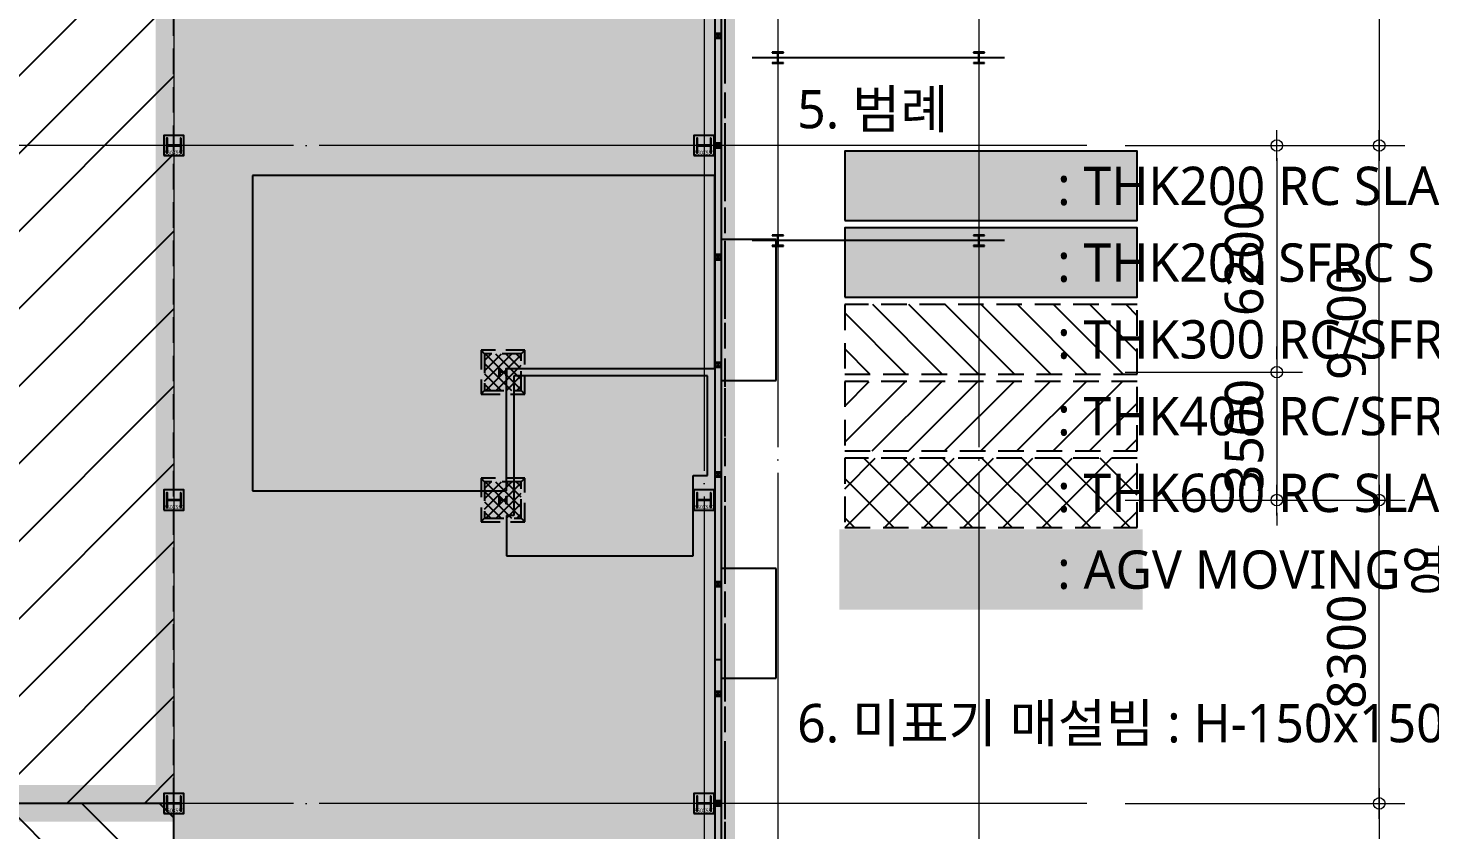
# Model space of a CAD drawing. Header units: millimetres. Extents: x -17369 to 294000, y -718917 to 220315.
# Drawn here: x 203440 to 241787, y -298977 to -277035 of the extents above; entities that cross this region are included whole.
import ezdxf
from ezdxf.enums import TextEntityAlignment as Align

# ---------------------------------------------------------------- set-up
doc = ezdxf.new("R2010")
doc.units = ezdxf.units.MM
doc.header["$LTSCALE"] = 350
for name, pattern in [('CEN', [62, 60, -1, 0, -1]), ('H1', [1, 0.5, -0.5]), ('H12', [3, 2, -1]), ('HID', [2.3, 1.5, -0.8]), ('X-200-S-COL$0$CEN', [62, 60, -1, 0, -1]), ('X-200-S-COL$0$HID', [2.3, 1.5, -0.8])]:
    doc.linetypes.add(name, pattern=pattern)
doc.layers.get('Defpoints').update_dxf_attribs({"color": 181})
for name, color, linetype in [('0-THK200 RC SLAB영역', 51, 'H12'), ('0-THK200 SFRC SLAB영역', 211, 'H12'), ('0-THK300 RC SFRC SLAB영역', 2, 'H12'), ('0-THK400 RC SLAB영역', 4, 'H12'), ('0-THK600 RC SLAB영역', 7, 'H12'), ('0-하중영역-AGV', 1, 'H1'), ('0_RC-SLAB', 7, 'Continuous'), ('0_SFRC-SLAB', 3, 'Continuous'), ('6', 6, 'Continuous'), ('PD', 6, 'Continuous'), ('PERI-OUT', 9, 'Continuous'), ('Sol', 253, 'Continuous'), ('X-200-S-COL$0$Cen', 1, 'X-200-S-COL$0$CEN'), ('X-200-S-COL$0$Cen-ETC', 142, 'X-200-S-COL$0$CEN'), ('X-200-S-COL$0$H-Col', 3, 'Continuous'), ('X-200-S-COL$0$H-Col-파이프랙', 3, 'X-200-S-COL$0$CEN'), ('X-200-S-COL$0$STUD', 4, 'Continuous')]:
    doc.layers.add(name, color=color, linetype=linetype)
doc.layers.add('DIM', color=1, linetype='Continuous', lineweight=5)
for name, color, linetype, plot in [('N-plot', 147, 'Continuous', False), ('X-200-S-COL$0$P-Line', 144, 'Continuous', False), ('X-200-S-COL$0$PERI-OUT', 17, 'Continuous', False)]:
    doc.layers.add(name, color=color, linetype=linetype, plot=plot)
doc.styles.add('맑은고딕', font='malgun.ttf')

# ---------------------------------------------------------------- blocks, each defined once
blk = doc.blocks.new('X-200-S-COL$0$H-300x305x15x15')
at = {"color": 0, "linetype": 'ByBlock', "ltscale": 0.5}
blk.add_lwpolyline([(25.5, -135, -0.4142136), (7.5, -117), (7.5, 117, -0.4142136), (25.5, 135), (152.5, 135), (152.5, 150), (-152.5, 150), (-152.5, 135), (-25.5, 135, -0.4142136), (-7.5, 117), (-7.5, -117, -0.4142136), (-25.5, -135), (-152.5, -135), (-152.5, -150), (152.5, -150), (152.5, -135)], format="xyb", close=True, dxfattribs=at)
blk = doc.blocks.new('X-200-S-COL$0$H-400x400x13x21')
at = {"color": 0}
blk.add_lwpolyline([(200, -200), (200, -179), (28.5, -179, -0.4142136), (6.5, -157), (6.5, 157, -0.4142136), (28.5, 179), (200, 179), (200, 200), (-200, 200), (-200, 179), (-28.5, 179, -0.4142136), (-6.5, 157), (-6.5, -157, -0.4142136), (-28.5, -179), (-200, -179), (-200, -200)], format="xyb", close=True, dxfattribs=at)
blk = doc.blocks.new('X-200-S-COL$0$H-200x200x8x12')
at = {"color": 0, "linetype": 'ByBlock'}
blk.add_lwpolyline([(100, 88), (17, 88, 0.414214), (4, 75), (4, -75, 0.414214), (17, -88), (100, -88), (100, -100), (-100, -100), (-100, -88), (-17, -88, 0.414214), (-4, -75), (-4, 75, 0.414214), (-17, 88), (-100, 88), (-100, 100), (100, 100)], format="xyb", close=True, dxfattribs=at)
blk = doc.blocks.new('X-200-S-COL$0$1F COLUMN_231010')
at = {"layer": 'X-200-S-COL$0$H-Col', "color": 0, "rotation": 90}
for name, p in [('X-200-S-COL$0$H-400x400x13x21', (207430, 103543)), ('X-200-S-COL$0$H-400x400x13x21', (221930, 103543)), ('X-200-S-COL$0$H-200x200x8x12', (216430, 97343)), ('X-200-S-COL$0$H-400x400x13x21', (207430, 93843)), ('X-200-S-COL$0$H-400x400x13x21', (221930, 93843)), ('X-200-S-COL$0$H-200x200x8x12', (216430, 93843)), ('X-200-S-COL$0$H-400x400x13x21', (207430, 85543)), ('X-200-S-COL$0$H-400x400x13x21', (221930, 85543))]:
    blk.add_blockref(name, p, dxfattribs=at)
blk = doc.blocks.new('X-200-S-COL$0$PERIMITER_231026')
at = {"layer": 'X-200-S-COL$0$PERI-OUT'}
for points in [[(140800, 167343), (140800, 171293), (177580, 171293), (177580, 176343), (200030, 179093), (224980, 179093), (224980, 150943), (222400, 150943), (222400, 54231), (217203, 49143), (207930, 49143), (207930, 39143), (58950, 39143), (58950, 49143), (45650, 49143), (45650, 98043), (39480, 98043), (39480, 139943), (49950, 139943), (49950, 157943), (120950, 157943), (120950, 169343), (135850, 169343), (135850, 167343)], [(141020, 167123), (141020, 171073), (177800, 171073), (177800, 176148), (200043, 178873), (224760, 178873), (224760, 151163), (222230, 151163), (222230, 54303), (217134, 49313), (207710, 49313), (207710, 39363), (59170, 39363), (59170, 49363), (45870, 49363), (45870, 98263), (39650, 98263), (39650, 139723), (50170, 139723), (50170, 157723), (121120, 157723), (121125, 169173), (135680, 169173), (135680, 167123)]]:
    blk.add_lwpolyline(points, dxfattribs=at)
blk = doc.blocks.new('DIMDOT')
at = {"color": 0, "linetype": 'ByBlock'}
blk.add_line((-1.2, 0), (1.2, 0), dxfattribs=at)
at = {"color": 3}
blk.add_circle((0, 0), 0.45, dxfattribs=at)
blk = doc.blocks.new('X-200-S-COL$0$Stud-150x150x6')
at = {"color": 250}
for p, q in [((-69, -69), (69, 69)), ((-69, 69), (69, -69))]:
    blk.add_line(p, q, dxfattribs=at)
blk.add_lwpolyline([(75, -75), (-75, -75), (-75, 75), (75, 75)], close=True)
at = {"color": 6}
blk.add_lwpolyline([(69, -69), (-69, -69), (-69, 69), (69, 69)], close=True, dxfattribs=at)

msp = doc.modelspace()

# ---------------------------------------------------------------- hatches: boundary and pattern name
at = {"layer": '0-THK200 RC SLAB영역'}
h = msp.add_hatch(color=256, dxfattribs=at)
h.dxf.hatch_style = 1
edge = h.paths.add_edge_path()
edge.add_line((207430, -334649.8), (207430, -298249.8))
edge.add_line((207430, -298249.8), (207430, -260249.8))
edge.add_line((207430, -260249.8), (207430, -255699.8))
edge.add_line((207430, -255699.8), (222500, -255699.8))
edge.add_line((222500, -255699.8), (222500, -329603.4))
edge.add_line((222500, -329603.4), (217244.1, -334749.8))
edge.add_line((217244.1, -334749.8), (208030, -334749.8))
h.paths.add_polyline_path([(135950, -344769.8), (135950, -298249.8), (141348.5, -298249.8), (141347.7, -334649.8), (208030, -334749.8), (208030, -344769.8)])
h = msp.add_hatch(color=256, dxfattribs=at)
h.dxf.hatch_style = 1
edge = h.paths.add_edge_path()
edge.add_line((207430, -334748.9), (217244.1, -334749.8))
edge.add_line((217244.1, -334749.8), (222500, -329603.4))
edge.add_line((222500, -329603.4), (222500, -255699.8))
edge.add_line((222500, -255699.8), (207430, -255699.8))
edge.add_line((207430, -255699.8), (207430, -260249.8))
edge.add_line((207430, -260249.8), (207430, -298249.8))
edge.add_line((207430, -298249.8), (207426.7, -334748.9))
h = msp.add_hatch(color=256, dxfattribs=at)
h.dxf.hatch_style = 1
edge = h.paths.add_edge_path()
edge.add_line((207430, -334649.8), (207430, -298249.8))
edge.add_line((207430, -298249.8), (207430, -260249.8))
edge.add_line((207430, -260249.8), (207430, -255699.8))
edge.add_line((207430, -255699.8), (222500, -255699.8))
edge.add_line((222500, -255699.8), (222500, -329603.4))
edge.add_line((222500, -329603.4), (217244.1, -334749.8))
edge.add_line((217244.1, -334749.8), (208030, -334749.8))
h = msp.add_hatch(color=256, dxfattribs=at)
h.dxf.hatch_style = 1
h.paths.add_polyline_path([(207705, -255699.8), (222775, -255699.8), (222775, -329603.4), (217519.1, -334749.8), (207705, -334748.9)])
h = msp.add_hatch(color=256, dxfattribs=at)
h.dxf.hatch_style = 1
h.paths.add_polyline_path([(225777.8, -282303.3), (233777.8, -282303.3), (233777.8, -280403.3), (225777.8, -280403.3)])
at = {"layer": '0-THK200 SFRC SLAB영역'}
h = msp.add_hatch(color=256, dxfattribs=at)
h.dxf.hatch_style = 1
h.paths.add_polyline_path([(225777.8, -284403.3), (225777.8, -282503.3), (233777.8, -282503.3), (233777.8, -284403.3)])
at = {"layer": '0-THK300 RC SFRC SLAB영역'}
h = msp.add_hatch(dxfattribs=at)
h.set_pattern_fill('_U', color=256, scale=700, angle=135, pattern_type=0)
h.set_pattern_definition([(135, (-30019.4, -69618.34), (-494.9747, -494.9747), [])])
h.paths.add_polyline_path([(225777.8, -286503.3), (225777.8, -284603.3), (233777.8, -284603.3), (233777.8, -286503.3)])
h = msp.add_hatch(dxfattribs=at)
h.set_pattern_fill('_USER', color=256, scale=1500, angle=135, pattern_type=0)
h.set_pattern_definition([(135, (0, 0), (-1060.66, -1060.66), [])])
h.paths.add_polyline_path([(141347.7, -334649.8), (207430, -334649.8), (207430, -298249.8), (141348.5, -298249.8)])
at = {"layer": '0-THK400 RC SLAB영역', "linetype": 'Continuous'}
h = msp.add_hatch(dxfattribs=at)
h.set_pattern_fill('_USER', color=4, scale=1500, angle=45, pattern_type=0)
h.set_pattern_definition([(45, (0, 0), (-1060.66, 1060.66), [])])
h.paths.add_polyline_path([(141350, -260249.8), (141350, -275939.8), (151090, -275939.8), (151090, -278239.8), (152690, -278239.8), (152690, -288239.8), (151090, -288239.8), (151090, -290739.8), (142435, -290739.8), (142435, -288239.8), (141348.7, -288239.8), (141348.5, -298249.8), (207430, -298249.8), (207430, -260249.8)])
h.paths.add_polyline_path([(192310, -290944.8), (200910, -290944.8), (200910, -287654.8), (202510, -287654.8), (202510, -280064.8), (200910, -280064.8), (200910, -275744.8), (192310, -275744.8), (192310, -279054.8), (190710, -279054.8), (190710, -287654.8), (192310, -287654.8)], flags=16)
h = msp.add_hatch(dxfattribs=at)
h.set_pattern_fill('_USER', color=4, scale=700, angle=45, pattern_type=0)
h.set_pattern_definition([(45, (-30019.4, -383792.4), (-494.9747, 494.9747), [])])
h.paths.add_polyline_path([(225777.8, -288603.3), (233777.8, -288603.3), (233777.8, -286703.3), (225777.8, -286703.3)])
at = {"layer": '0-THK600 RC SLAB영역'}
h = msp.add_hatch(dxfattribs=at)
h.set_pattern_fill('CTYSQ6ST', scale=5, angle=45)
h.set_pattern_definition([(45, (-30019.4, -383792.4), (-538.8154, 538.8154), []), (135, (-30019.4, -383792.4), (-538.8154, -538.8154), [])])
h.paths.add_polyline_path([(225777.8, -290703.3), (225777.8, -288803.3), (233777.8, -288803.3), (233777.8, -290703.3)])
at = {"layer": '0-하중영역-AGV', "linetype": 'Continuous'}
h = msp.add_hatch(color=252, dxfattribs=at)
h.dxf.hatch_style = 1
h.paths.add_polyline_path([(225777.8, -292803.3), (225777.8, -290903.3), (233777.8, -290903.3), (233777.8, -292803.3)])
at = {"layer": '6'}
h = msp.add_hatch(dxfattribs=at)
h.set_pattern_fill('_USER', color=250, scale=200, angle=45, double=1, pattern_type=0)
h.set_pattern_definition([(45, (138530, -434242.43), (-141.42136, 141.42136), []), (135, (138530, -434242.43), (-141.42136, -141.42136), [])])
h.paths.add_polyline_path([(215930, -286949.8), (215930, -285949.8), (216930, -285949.8), (216930, -286949.8)])
h = msp.add_hatch(dxfattribs=at)
h.set_pattern_fill('_USER', color=250, scale=200, angle=45, double=1, pattern_type=0)
h.set_pattern_definition([(45, (138530, -437742.43), (-141.42136, 141.42136), []), (135, (138530, -437742.43), (-141.42136, -141.42136), [])])
h.paths.add_polyline_path([(215930, -290449.8), (215930, -289449.8), (216930, -289449.8), (216930, -290449.8)])
at = {"layer": 'Sol'}
h = msp.add_hatch(color=256, dxfattribs=at)
h.dxf.hatch_style = 1
h.paths.add_polyline_path([(118570, -344429.8), (116250, -344429.8), (116250, -344649.8), (118570, -344649.8)])
h.paths.add_polyline_path([(174720, -344429.8), (172550, -344429.8), (172550, -344649.8), (174720, -344649.8)])
h.paths.add_polyline_path([(170450, -344429.8), (170450, -344649.8), (171450, -344649.8), (171450, -344429.8)])
h.paths.add_polyline_path([(163550, -344429.8), (163550, -344649.8), (165450, -344649.8), (165450, -344429.8)])
h.paths.add_polyline_path([(162450, -344649.8), (162450, -344429.8), (129130, -344429.8), (129130, -344649.8)])
h.paths.add_polyline_path([(73450, -344429.8), (73450, -344649.8), (115150, -344649.8), (115150, -344429.8)])
h.paths.add_polyline_path([(56150, -334429.8), (56150, -334649.8), (57350, -334649.8), (57350, -334429.8)])
h.paths.add_polyline_path([(45870, -323349.8), (45650, -323349.8), (45650, -334649.8), (52150, -334649.8), (52150, -334429.8), (45870, -334429.8)])
h.paths.add_polyline_path([(45870, -312749.8), (45650, -312749.8), (45650, -321349.8), (45870, -321349.8)])
h.paths.add_polyline_path([(45870, -304149.8), (45650, -304149.8), (45650, -307749.8), (45870, -307749.8)])
h.paths.add_polyline_path([(44800, -285529.8), (44800, -285749.8), (45650, -285749.8), (45650, -303049.8), (45870, -303049.8), (45870, -285529.8)])
h.paths.add_polyline_path([(45800, -243849.8), (45800, -244069.8), (46500, -244069.8), (46500, -243849.8)])
h.paths.add_polyline_path([(40800, -244069.8), (40800, -243849.8), (39480, -243849.8), (39480, -285749.8), (40800, -285749.8), (40800, -285529.8), (39650, -285529.8), (39650, -244069.8)])
h.paths.add_polyline_path([(50170, -238649.8), (49950, -238649.8), (49950, -243849.8), (47600, -243849.8), (47600, -244069.8), (50170, -244069.8)])
h.paths.add_polyline_path([(50170, -235949.8), (49950, -235949.8), (49950, -236849.8), (50170, -236849.8)])
h.paths.add_polyline_path([(50170, -228749.8), (49950, -228749.8), (49950, -235049.8), (50170, -235049.8)])
h.paths.add_polyline_path([(67250, -226069.8), (67250, -225849.8), (49950, -225849.8), (49950, -226949.8), (50170, -226949.8), (50170, -226069.8)])
h.paths.add_polyline_path([(109850, -226069.8), (109850, -225849.8), (68350, -225849.8), (68350, -226069.8)])
h.paths.add_polyline_path([(135680, -216669.8), (136250, -216669.8), (136250, -216449.8), (135850, -216449.8), (135850, -214449.8), (120950, -214449.8), (120950, -217624.8), (121120, -217624.8), (121120, -214619.8), (135680, -214619.8)])
h.paths.add_polyline_path([(137850, -216449.8), (137350, -216449.8), (137350, -216669.8), (137850, -216669.8)])
h.paths.add_polyline_path([(177800, -211849.8), (177580, -211849.8), (177580, -212499.8), (140800, -212499.8), (140800, -216449.8), (140350, -216449.8), (140350, -216669.8), (141020, -216669.8), (141020, -212719.8), (177800, -212719.8)])
h.paths.add_polyline_path([(224760, -205949.8), (224980, -205949.8), (224980, -204699.8), (200030, -204699.8), (177580, -207449.8), (177580, -208449.8), (177800, -208449.8), (177800, -207644.5), (200043.4, -204919.8), (224760, -204919.8)])
h.paths.add_polyline_path([(207930, -338049.8), (207710, -338049.8), (207710, -344429.8), (185280, -344429.8), (185280, -344649.8), (207930, -344649.8)])
h.paths.add_polyline_path([(208030, -334649.8), (208030, -334479.8), (207710, -334479.8), (207710, -336949.8), (207930, -336949.8), (207930, -334649.8)])
h.paths.add_polyline_path([(222400, -319174.8), (222230, -319174.8), (222230, -329489.9), (217133.9, -334479.8), (209130, -334479.8), (209130, -334649.8), (217203.3, -334649.8), (222400, -329561.4)])
h.paths.add_polyline_path([(222400, -294324.8), (222230, -294324.8), (222230, -317174.8), (222400, -317174.8)])
h.paths.add_polyline_path([(222400, -286174.8), (222230, -286174.8), (222230, -292324.8), (222400, -292324.8)])
h.paths.add_polyline_path([(222400, -276324.8), (222230, -276324.8), (222230, -283374.8), (222400, -283374.8)])
h.paths.add_polyline_path([(222400, -239624.8), (222230, -239624.8), (222230, -274324.8), (222400, -274324.8)])
h.paths.add_polyline_path([(222230, -238524.8), (222400, -238524.8), (222400, -232849.8), (224980, -232849.8), (224980, -210949.8), (224760, -210949.8), (224760, -232629.8), (222230, -232629.8)])
h.paths.add_polyline_path([(67350, -344429.8), (67350, -344649.8), (69450, -344649.8), (69450, -344429.8)])
h.paths.add_polyline_path([(66250, -344649.8), (66250, -344429.8), (59170, -344429.8), (59170, -334429.8), (58450, -334429.8), (58450, -334649.8), (58950, -334649.8), (58950, -344649.8)])
h.paths.add_polyline_path([(120950, -222824.8), (121120, -222824.8), (121120, -219624.8), (120950, -219624.8)])
h.paths.add_polyline_path([(121120, -223924.8), (120950, -223924.8), (120950, -225849.8), (110950, -225849.8), (110950, -226069.8), (121120, -226069.8)])

# ---------------------------------------------------------------- linework, layer by layer
at = {"const_width": 500}
msp.add_lwpolyline([(49850, -225749.8), (120850, -225749.8), (120850, -214349.8), (135950, -214349.8), (135950, -216349.8), (140700, -216349.8), (140700, -212399.8), (177480, -212399.8), (177480, -207361.3), (200023.9, -204599.8), (225080, -204599.8), (225080, -232949.8), (222500, -232949.8), (222500, -329593.3), (217124.3, -334969.1), (208030, -334969.1), (208030, -344769.8), (58850, -344769.8), (58850, -334649.8), (45550, -334749.8), (45550, -285849.8), (39380, -285849.8), (39380, -243749.8), (49850, -243749.8)], close=True, dxfattribs=at)
at = {"layer": '0-THK200 SFRC SLAB영역'}
msp.add_lwpolyline([(207426.7, -334748.9), (207430, -298249.8), (207430, -260249.8), (207430, -255699.8), (222500, -255699.8), (222500, -329603.4), (217244.1, -334749.8), (207430, -334748.9)], dxfattribs=at)
at = {"layer": '0-THK300 RC SFRC SLAB영역'}
msp.add_lwpolyline([(225777.8, -286503.3), (233777.8, -286503.3), (233777.8, -284603.3), (225777.8, -284603.3)], close=True, dxfattribs=at)
at = {"layer": '0-THK300 RC SFRC SLAB영역', "linetype": 'ByBlock'}
msp.add_lwpolyline([(141347.7, -334649.8), (207430, -334649.8), (207430, -298249.8), (141348.5, -298249.8)], close=True, dxfattribs=at)
at = {"layer": '0-THK400 RC SLAB영역', "linetype": 'ByBlock', "const_width": 1000}
msp.add_lwpolyline([(141350, -260249.8), (141350, -275939.8), (151090, -275939.8), (151090, -278239.8), (152690, -278239.8), (152690, -288239.8), (151090, -288239.8), (151090, -290739.8), (142435, -290739.8), (142435, -288239.8), (141348.7, -288239.8), (141348.5, -298249.8), (207430, -298249.8), (207430, -260249.8)], close=True, dxfattribs=at)
at = {"layer": '0-THK400 RC SLAB영역'}
msp.add_lwpolyline([(225777.8, -288603.3), (233777.8, -288603.3), (233777.8, -286703.3), (225777.8, -286703.3)], close=True, dxfattribs=at)
at = {"layer": '0-THK600 RC SLAB영역', "color": 7}
msp.add_lwpolyline([(225777.8, -290703.3), (233777.8, -290703.3), (233777.8, -288803.3), (225777.8, -288803.3)], close=True, dxfattribs=at)
at = {"layer": '0-하중영역-AGV', "linetype": 'CEN', "const_width": 300}
msp.add_lwpolyline([(225777.8, -292803.3), (233777.8, -292803.3), (233777.8, -290903.3), (225777.8, -290903.3)], close=True, dxfattribs=at)
at = {"layer": '0_RC-SLAB'}
msp.add_line((222230, -232629.8), (222230, -329489.9), dxfattribs=at)
at = {"layer": '0_RC-SLAB', "color": 4}
for p, q in [((222230, -281069.8), (209580, -281069.8)), ((209580, -281069.8), (209580, -289699.8)), ((222230, -286349.8), (222230, -281069.8)), ((216530, -289699.8), (216530, -286349.8)), ((216530, -286349.8), (222230, -286349.8)), ((222030, -286549.8), (216730, -286549.8)), ((216730, -286549.8), (216730, -290374.8)), ((222030, -289274.8), (222030, -286549.8)), ((221630, -289274.8), (222030, -289274.8)), ((221630, -291474.8), (221630, -289274.8)), ((209580, -289699.8), (216530, -289699.8)), ((216730, -290374.8), (216530, -290374.8)), ((216530, -290374.8), (216530, -291474.8)), ((216530, -291474.8), (221630, -291474.8))]:
    msp.add_line(p, q, dxfattribs=at)
at = {"layer": '0_RC-SLAB'}
msp.add_lwpolyline([(225777.8, -282303.3), (233777.8, -282303.3), (233777.8, -280403.3), (225777.8, -280403.3)], close=True, dxfattribs=at)
at = {"layer": '0_SFRC-SLAB'}
msp.add_lwpolyline([(225777.8, -284403.3), (233777.8, -284403.3), (233777.8, -282503.3), (225777.8, -282503.3)], close=True, dxfattribs=at)
at = {"layer": '6', "linetype": 'HID'}
for points in [[(215930, -286949.8), (216930, -286949.8), (216930, -285949.8), (215930, -285949.8)], [(215930, -290449.8), (216930, -290449.8), (216930, -289449.8), (215930, -289449.8)]]:
    msp.add_lwpolyline(points, close=True, dxfattribs=at)
at = {"layer": 'DIM', "color": 1, "transparency": 16777216}
for p, q in [((240400, -270899.8), (240400, -279899.8)), ((233450, -280249.8), (241100, -280249.8)), ((233450, -280249.8), (238300, -280249.8)), ((233450, -280249.8), (241100, -280249.8)), ((237600, -280599.8), (237600, -286099.8)), ((240400, -289599.8), (240400, -280599.8)), ((237600, -286099.8), (237600, -285749.8)), ((233450, -286449.8), (238300, -286449.8)), ((233450, -286449.8), (238300, -286449.8)), ((237600, -286449.8), (237600, -289949.8)), ((233450, -289949.8), (238300, -289949.8)), ((233450, -289949.8), (241100, -289949.8)), ((233450, -289949.8), (241100, -289949.8)), ((237600, -290299.8), (237600, -290649.8)), ((240400, -297899.8), (240400, -290299.8)), ((233450, -298249.8), (241100, -298249.8)), ((233450, -298249.8), (241100, -298249.8)), ((240400, -298599.8), (240400, -306899.8))]:
    msp.add_line(p, q, dxfattribs=at)
at = {"layer": 'N-plot', "linetype": 'HID'}
for p, q in [((215830, -285849.8), (215930, -285949.8)), ((217030, -285849.8), (216930, -285949.8)), ((215830, -287049.8), (215930, -286949.8)), ((217030, -287049.8), (216930, -286949.8)), ((215830, -289349.8), (215930, -289449.8)), ((217030, -289349.8), (216930, -289449.8)), ((215830, -290549.8), (215930, -290449.8)), ((217030, -290549.8), (216930, -290449.8))]:
    msp.add_line(p, q, dxfattribs=at)
for points in [[(215830, -287049.8), (217030, -287049.8), (217030, -285849.8), (215830, -285849.8)], [(215830, -290549.8), (217030, -290549.8), (217030, -289349.8), (215830, -289349.8)]]:
    msp.add_lwpolyline(points, close=True, dxfattribs=at)
at = {"layer": 'PD'}
for points in [[(207155, -280524.8), (207705, -280524.8), (207705, -279974.8), (207155, -279974.8)], [(221655, -280524.8), (222205, -280524.8), (222205, -279974.8), (221655, -279974.8)], [(207155, -290224.8), (207705, -290224.8), (207705, -289674.8), (207155, -289674.8)], [(221655, -290224.8), (222205, -290224.8), (222205, -289674.8), (221655, -289674.8)], [(207155, -298524.8), (207705, -298524.8), (207705, -297974.8), (207155, -297974.8)], [(221655, -298524.8), (222205, -298524.8), (222205, -297974.8), (221655, -297974.8)]]:
    msp.add_lwpolyline(points, close=True, dxfattribs=at)
at = {"layer": 'PERI-OUT'}
for p, q in [((222230, -232629.8), (222230, -329489.9)), ((222400, -232849.8), (222400, -329561.4)), ((223900, -282824.8), (222400, -282824.8)), ((223900, -286674.8), (223900, -282824.8)), ((222230, -283374.8), (222400, -283374.8)), ((222230, -286174.8), (222400, -286174.8)), ((222400, -286674.8), (223900, -286674.8)), ((223900, -291824.8), (222400, -291824.8)), ((223900, -294824.8), (223900, -291824.8)), ((222400, -292324.8), (222230, -292324.8)), ((222400, -294324.8), (222230, -294324.8)), ((222400, -294824.8), (223900, -294824.8))]:
    msp.add_line(p, q, dxfattribs=at)
at = {"layer": 'X-200-S-COL$0$Cen', "lineweight": 0}
for p, q in [((207430, -203049.8), (207430, -349399.8)), ((221930, -203049.8), (221930, -349399.8)), ((232400, -280249.8), (36500, -280249.8)), ((232400, -298249.8), (36500, -298249.8))]:
    msp.add_line(p, q, dxfattribs=at)
at = {"layer": 'X-200-S-COL$0$Cen-ETC', "lineweight": 0}
for p, q in [((223950, -202402), (223950, -349399.8)), ((229450, -202402), (229450, -349399.8))]:
    msp.add_line(p, q, dxfattribs=at)
at = {"layer": 'X-200-S-COL$0$Cen-ETC'}
for p, q in [((230150, -277849.8), (223250, -277849.8)), ((230150, -282849.8), (223250, -282849.8))]:
    msp.add_line(p, q, dxfattribs=at)
at = {"layer": 'X-200-S-COL$0$P-Line', "color": 253, "linetype": 'X-200-S-COL$0$HID'}
msp.add_lwpolyline([(222500, -329603.4), (217244.1, -334749.8), (208030, -334749.8), (208030, -344769.8), (58850, -344769.8), (58850, -334749.8), (45550, -334749.8), (45550, -285849.8), (39380, -285849.8), (39380, -243749.8), (49850, -243749.8), (49850, -225749.8), (120850, -225749.8), (120850, -214349.8), (135950, -214349.8), (135950, -216349.8), (140700, -216349.8), (140700, -212399.8), (177480, -212399.8), (177480, -207361.3), (200023.9, -204599.8), (225080, -204599.8), (225080, -232949.8), (222500, -232949.8)], close=True, dxfattribs=at)

# ---------------------------------------------------------------- block references
at = {"layer": 'DIM', "color": 1, "transparency": 16777216, "xscale": 350, "yscale": 350, "zscale": 350}
for p, rotation in [((237600, -280249.8), 90), ((240400, -280249.8), 270), ((240400, -280249.8), 90), ((237600, -286449.8), 270), ((237600, -286449.8), 270), ((237600, -289949.8), 90), ((240400, -289949.8), 90), ((240400, -289949.8), 270), ((240400, -298249.8), 90), ((240400, -298249.8), 270)]:
    msp.add_blockref('DIMDOT', p, dxfattribs=dict(at, rotation=rotation))
at = {"layer": 'X-200-S-COL$0$H-Col'}
msp.add_blockref('X-200-S-COL$0$1F COLUMN_231010', (0, -383792.4), dxfattribs=at)
at = {"layer": 'X-200-S-COL$0$H-Col-파이프랙'}
for p in [(223950, -277849.8), (229450, -277849.8), (223950, -282849.8), (229450, -282849.8)]:
    msp.add_blockref('X-200-S-COL$0$H-300x305x15x15', p, dxfattribs=at)
at = {"layer": 'X-200-S-COL$0$PERI-OUT'}
msp.add_blockref('X-200-S-COL$0$PERIMITER_231026', (0, -383792.4), dxfattribs=at)
at = {"layer": 'X-200-S-COL$0$STUD'}
for p in [(222325, -277249.8), (222325, -280249.8), (222325, -283299.8), (222325, -286249.8), (222325, -289249.8), (222325, -292249.8), (222325, -295249.8), (222325, -298249.8)]:
    msp.add_blockref('X-200-S-COL$0$Stud-150x150x6', p, dxfattribs=at)

# ---------------------------------------------------------------- texts
at = {"style": '맑은고딕'}
for s, p in [('5. 범례', (224477.8, -279253.3)), ('                    : THK200 RC SLAB', (224477.8, -281353.3)), ('                    : THK200 SFRC SLAB', (224477.8, -283453.3)), ('                    : THK300 RC/SFRC SLAB', (224477.8, -285553.3)), ('                    : THK400 RC/SFRC SLAB', (224477.8, -287653.3)), ('                    : THK600 RC SLAB', (224477.8, -289753.3)), ('                    : AGV MOVING영역', (224477.8, -291853.3)), ('6. 미표기 매설빔 : H-150x150x7x10', (224477.8, -296053.3))]:
    msp.add_text(s, height=1050, dxfattribs=at).set_placement(p, align=Align.MIDDLE_LEFT)
at = {"layer": 'Defpoints', "style": '맑은고딕'}
for p in [(207705, -280524.8), (222205, -280524.8), (207705, -290224.8), (222205, -290224.8), (207705, -298524.8), (222205, -298524.8)]:
    msp.add_text('550X550', height=100, dxfattribs=at).set_placement(p, align=Align.BOTTOM_RIGHT)
at = {"layer": 'DIM', "color": 3, "transparency": 16777216, "char_height": 1050, "attachment_point": 5, "rotation": 90, "style": '맑은고딕'}
for s, insert in [('\\A1;6200', (236707.5, -283349.8)), ('\\A1;9700', (239507.5, -285099.8)), ('\\A1;3500', (236707.5, -288199.8)), ('\\A1;8300', (239507.5, -294099.8))]:
    msp.add_mtext(s, dxfattribs=dict(at, insert=insert))

doc.saveas('drawing.dxf')
